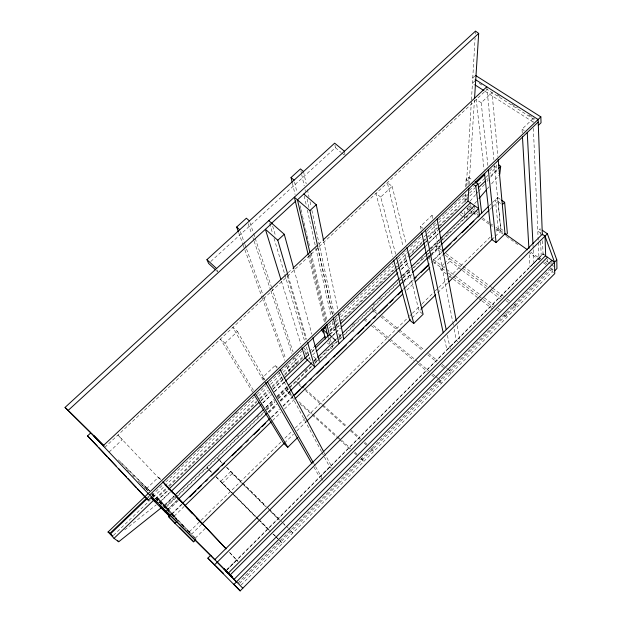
<?xml version="1.0" encoding="UTF-8"?>
<svg xmlns="http://www.w3.org/2000/svg" width="622" height="622" viewBox="0 0 622 622"><rect width="100%" height="100%" fill="white"/><g stroke="black" fill="none" stroke-linecap="round" stroke-linejoin="round"><path stroke-width="0.47" stroke-dasharray="3.11 2.33" d="M464.797 202.212L465.24 194.608M465.676 187.004L466.119 179.4L468.42 177.2L472.875 180.294M464.634 215.259L464.463 218.167L466.819 220.079M464.696 214.287L464.976 209.443M465.435 201.691L465.894 193.932M466.352 186.18L471.39 100.888M471.453 99.917L475.115 37.888M475.348 34.008L475.519 31.1M467.005 200.082L467.301 195.316M467.946 184.827L468.42 177.2M466.943 218.143L467.122 215.243M467.433 210.407L467.62 207.507M469.089 184.291L474.438 100.158M490.758 177.037L495.773 171.205L496.745 162.054M470.1 201.108L475.729 194.546M476.359 193.815L478.24 191.63M478.862 190.9L484.499 184.337M487.003 181.414L488.254 179.96M474.672 203.557L476.561 201.365M487.22 188.948L489.11 186.755M491.613 183.832L499.769 174.339L495.773 171.205M237.907 583.195L552.025 267.235M239.548 583.452L552.064 268.937M241.118 585.014L552.134 271.752L552.017 266.993M227.209 569.332L543.029 253.714L544.343 254.647M226.043 570.677L236.679 560.049L229.386 552.32M323.036 480.316L319.646 477.128L329.761 467.021L321.978 452.505M454.122 329.139L456.338 340.522L446.915 349.945L444.466 338.539M538.963 257.951L529.967 266.931L529.244 254.406M226.727 570.226L543.037 254.087L544.507 255.121M195.269 538.193L205.781 527.86M189.267 531.849L200.354 520.987M201.046 520.311L281.432 441.566M284.899 438.168L291.827 431.38M295.294 427.99L306.382 417.129M307.074 416.452L408.949 316.66M409.641 315.984L411.725 313.947M412.417 313.27L421.421 304.446M422.12 303.769L434.591 291.547M435.283 290.871L438.059 288.157M438.751 287.473L448.454 277.972M449.146 277.295L492.111 235.209M496.27 231.135L498.346 229.098M492.601 202.453L497.701 197.508L500.733 228.686L498.525 230.848L495.384 199.748L500.772 203.495M191.514 534.22L201.349 524.571M284.581 442.942L293.46 434.234M296.927 430.836L305.946 421.988M409.727 320.213L411.056 318.907M412.059 317.928L420.386 309.764M437.725 292.76L448.128 282.559M491.932 239.594L494.669 236.904M495.283 236.306L500.834 230.863L494.451 165.421M222.108 483.418L232.185 473.591L230.661 471.608L220.538 481.475L232.986 494.311M446.441 274.014L441.037 269.925L444.473 266.574M447.226 263.891L449.978 261.209L449.473 258.425L444.637 263.137M443.945 263.814L440.493 267.172L441.037 269.925M178.366 500.586L168.601 510.04L164.13 505.554L173.896 496.115M269.031 412.775L276.704 405.342M280.887 401.291L290.653 391.837M305.293 377.647L306.693 376.302M325.524 358.062L326.915 356.709M352.721 331.72L354.112 330.368M372.943 312.127L374.343 310.782M402.932 283.088L411.997 274.302M428.737 258.091L430.136 256.746M430.828 256.07L440.594 246.615M474.073 214.193L475.465 212.841M171.47 514.044L181.919 503.906M271.083 417.385L279.441 409.276M282.924 405.902L292.674 396.439M402.737 289.642L404.829 287.621M405.528 286.944L413.187 279.503M433.386 259.903L441.744 251.793M489.117 205.835L491.901 203.13M172.247 513.889L182.005 504.426M271.884 417.199L279.55 409.766M283.033 406.384L292.783 396.914M404.261 288.732L413.319 279.947M431.435 262.367L441.884 252.221M184.229 506.362L173.795 516.501L162.816 505.515M272.584 420.526L280.926 412.417M284.409 409.035L294.144 399.573M406.842 290.085L414.493 282.652M433.977 263.728L442.32 255.619M489.631 209.661L491.714 207.631M492.406 206.955L497.973 201.551M265.967 407.161L273.641 399.744M277.132 396.377L287.589 386.27M314.094 360.659L316.186 358.637M339.208 336.401L341.299 334.379M401.283 276.417L410.349 267.654M427.089 251.482L428.488 250.137M429.18 249.461L439.645 239.353M174.222 495.851L164.449 505.289L157.319 497.794L166.401 489.047M265.672 407.488L274.053 399.386M276.844 396.688L288.009 385.897M313.846 360.939L316.637 358.241M336.292 339.254L338.384 337.233M338.974 336.657L341.175 334.535M399.713 277.972L401.859 275.904M402.504 275.274L410.225 267.81M426.941 251.669L429.763 248.94M430.432 248.295L439.529 239.509M174.743 496.76L164.97 506.207L191.654 534.314M236.881 436.706L238.273 435.353M257.119 417.137L258.519 415.784M266.2 408.366L274.574 400.265M277.365 397.567L287.838 387.444M304.593 371.248L306.685 369.227M314.367 361.802L317.158 359.104M325.539 351.01L326.931 349.657M331.821 344.938L333.213 343.585M338.803 338.189L341.595 335.491M352.068 325.368L354.159 323.339M373.006 305.122L374.405 303.777M379.288 299.05L380.687 297.697M403.025 276.106L410.707 268.688M421.18 258.565L422.571 257.213M430.953 249.119L440.026 240.341M440.726 239.672L442.817 237.643M447.008 233.6L448.4 232.247M263.759 412.254L165.755 506.883L158.283 499.38L167.808 509.434M266.403 409.688L274.776 401.594M277.987 398.36L311.949 365.65M314.934 362.634L398.212 282.233M398.912 281.556L411.461 269.419M412.161 268.743L425.409 255.93M426.109 255.261L440.057 241.771M440.749 241.095L469.696 212.988L470.885 213.844M166.082 507.319L177.247 496.527M177.946 495.851L263.759 412.845M266.55 410.147L274.924 402.053M278.415 398.679L288.787 388.641M289.479 387.972L311.902 366.288M314.693 363.59L319.576 358.863M320.276 358.186L341.906 337.272M344.697 334.574L399.814 281.261M400.514 280.584L402.605 278.563M403.305 277.886L410.979 270.461M413.77 267.763L427.026 254.942M441.682 240.776L427.19 254.787L430.276 257.111M442.374 240.1L471.686 211.752M177.682 499.707L167.917 509.161L160.476 501.69L170.249 492.266M268.377 411.904L276.051 404.479M280.234 400.428L290.023 390.95M400.926 283.585L403.017 281.556M403.717 280.887L411.391 273.455M428.13 257.244L430.922 254.546M431.233 254.25L439.995 245.768M166.486 510.716L177.962 499.738M268.16 412.285L276.704 404.144M280.001 400.817L289.914 391.355M401.244 283.562L403.344 281.401M404.036 280.864L411.71 273.431M428.449 257.22L430.525 255.09M431.24 254.522L440.275 245.651M289.455 371.396L288.313 370.331L295.364 363.543L293.498 358.031M329.979 330.243L333.431 326.923M155.313 498.626L167.909 486.505M168.609 485.836L256.762 401.011M259.561 398.313L267.958 390.235M272.156 386.2L281.953 376.776M284.752 374.079L302.945 356.577M305.744 353.887L307.843 351.865L303.886 348.211L306.879 358.062M329.924 330.624L333.423 327.25M336.222 324.56L339.021 321.869M339.721 321.193L397.108 265.975M399.907 263.285L407.604 255.875M408.304 255.199L422.307 241.733M423.007 241.056L425.806 238.366M426.505 237.69L467.099 198.636M469.898 195.938L474.796 191.226M486.692 179.781L488.091 178.436M490.89 175.738L497.888 169.005M169.2 486.357L256.567 402.263M260.066 398.904L268.455 390.826M271.946 387.467L283.826 376.03M284.526 375.354L304.796 355.846M305.495 355.178L313.885 347.099M329.963 331.627L335.553 326.247M336.253 325.578L340.444 321.535M341.144 320.866L396.362 267.717M397.061 267.048L399.161 265.026M399.86 264.358L423.621 241.484M424.321 240.807L427.819 237.448M428.519 236.772L439 226.68M439.7 226.011L457.17 209.194M156.309 501.285L168.072 489.949M261.069 400.389L269.458 392.311M272.949 388.944L283.438 378.845M306.514 356.624L309.313 353.926M312.104 351.236L314.203 349.214M329.318 334.659L335.88 328.338M336.58 327.662L340.078 324.295M397.411 269.077L399.503 267.056M400.203 266.387L407.892 258.977M425.378 242.145L437.958 230.023M157.319 497.794L158.89 499.342L168.686 489.903M261.069 400.91L269.466 392.824M272.972 389.45L283.469 379.334M306.56 357.09L310.767 353.047M311.466 352.371L314.965 348.996M330.204 334.317L339.457 325.399M397.551 269.443L399.651 267.421M400.35 266.752L408.048 259.335M425.549 242.479L437.445 231.019M157.576 503.571L160.165 501.075L175.155 516.804L152.631 494.14M170.475 491.909L159.185 502.529M262.709 402.97L271.091 394.884M274.582 391.518L284.371 382.079M332.42 335.748L335.211 333.058M335.911 332.389L340.094 328.354M401.439 269.194L409.113 261.8M429.328 242.308L438.393 233.569M263.106 402.729L271.48 394.651M274.271 391.953L284.744 381.861M308.481 358.972L309.88 357.619M312.672 354.929L315.463 352.239M332.918 335.406L335.017 333.384M335.709 332.716L340.599 328.004M401.338 269.427L409.019 262.025M425.775 245.869L427.174 244.524M427.866 243.847L438.339 233.748M160.733 504.178L162.015 502.934M147.398 497.39L148.798 496.045M147.966 497.919L149.366 496.581M199.701 448.244L201.1 446.899M235.365 414.003L236.764 412.658M151.892 495.337L163.104 484.561M165.911 481.871L254.219 397.054M257.026 394.364L266.13 385.609M269.637 382.242L280.149 372.15M280.856 371.474L301.88 351.282M328.696 325.524L330.795 323.51M334.994 319.475L351.788 303.342M352.487 302.673L387.483 269.062M388.182 268.385L393.081 263.681M397.979 258.977L406.376 250.907M410.574 246.88L421.078 236.795M426.676 231.415L428.776 229.401M429.475 228.725L435.773 222.676M438.572 219.986L444.17 214.613M444.87 213.937L449.768 209.233M450.468 208.564L465.17 194.445M469.369 190.41L473.567 186.382M489.662 170.918L494.56 166.214L496.169 167.474L489.872 173.53M151.815 497.437L153.875 495.454M113.453 535.363L150.477 499.777M153.269 497.087L255.253 399.052M258.744 395.693L267.126 387.638M270.624 384.279L280.398 374.879M283.197 372.197L302.751 353.397M328.867 328.292L335.165 322.235M335.864 321.566L337.971 319.545M340.77 316.855L395.367 264.366M396.066 263.697L398.166 261.675M398.865 260.999L408.67 251.583M409.369 250.907L421.265 239.47M424.072 236.78L426.871 234.09M427.571 233.413L438.067 223.321M438.767 222.645L468.871 193.714M469.571 193.038L475.169 187.657M478.668 184.291L484.966 178.234M485.665 177.565L489.172 174.199M143.713 488.861L145.766 486.894L149.513 490.844M146.372 488.791L158.462 477.214L162.443 481.358M264.093 379.972L262.663 377.461L275.289 365.371L277.365 367.229M421.016 229.285L420.41 226.431L431.995 215.344L434.179 216.938M522.239 133.007L522.021 129.151L532.953 118.685L533.124 122.55M109.099 452.038L122.332 439.614L117.939 435.05L160.383 479.857M253.426 390.282L225.016 343.227L237.472 331.534L232.869 327.413L263.627 381.029M395.67 254.165L380.734 197.05L392.179 186.305L387.335 182.767L403.188 246.918M487.873 165.421L481.203 102.739L492.025 92.577L497.888 156.425M288.219 272.623L292.472 268.634M318.713 244.088L322.258 240.768M104.737 447.412L487.034 89.397L535.2 120.116M475.107 80.767L472.432 83.255L474.065 84.297M474.765 76.024L472.751 77.898L474.384 78.932M210.78 261.512L335.359 147.702L334.939 144.973M124.703 529.897L156.192 504.908M479.173 83.364L482.431 85.439M497.079 94.769L500.337 96.845M511.735 104.107L517.434 107.738M528.832 115L534.523 118.631M484.639 91.053L533.443 122.27M481.203 102.739L476.227 99.52L484.079 169.557M522.021 129.151L524.26 130.604M497.701 197.508L500.78 199.639M466.119 179.4L470.574 182.495M540.806 233.157L537.797 231.065L540.137 228.748L540.362 234.486M468.848 206.069L471.157 207.701M471.927 208.246L475.006 210.43M475.776 210.982L478.085 212.615M500.733 228.686L502.949 230.249M545.968 260.766L547.531 261.878M548.316 262.43L550.664 264.101M551.45 264.653L553.798 266.325M472.114 210.454L478.551 215.033M482.501 217.84L490.4 223.453M491.193 224.013L492.772 225.133M495.928 227.38L504.994 233.818M530.69 252.073L540.401 258.977M544.748 262.056L546.925 263.604M466.656 208.183L468.965 209.824M469.734 210.368L472.044 212.009M472.813 212.561L477.424 215.842M481.926 219.045L489.016 224.091M489.809 224.651L492.958 226.89M496.115 229.137L503.206 234.175M506.355 236.422L518.966 245.387M528.42 252.12L539.453 259.965M543.395 262.772L546.077 264.677M550.486 267.81L553.907 270.251M552.134 271.752L553.44 272.685M380.734 197.05L375.906 193.473L392.684 256.373M420.41 226.431L423.318 228.585M441.589 250.122L436.178 246.094L436.737 248.917L442.18 252.975M446.231 253.582L462.465 265.68M463.234 266.255L488.744 285.265M489.522 285.84L491.839 287.566M492.616 288.142L503.439 296.212M507.303 299.089L509.62 300.815M514.262 304.275L515.801 305.425L516.035 308.115L512.925 305.791M445.29 255.3L487.555 286.859M491.932 290.124L501.55 297.3M505.927 300.574L508.26 302.308M449.978 261.209L461.586 269.886M462.364 270.469L486.357 288.414M490.222 291.306L500.29 298.832M433.363 259.436L445.702 268.735M446.472 269.318L454.184 275.134M454.954 275.717L479.632 294.323M484.258 297.806L494.28 305.371M498.136 308.279L500.453 310.02M505.08 313.511L506.619 314.67L506.891 317.321L503.789 314.981M427.788 257.578L430.113 259.335M433.215 261.675L445.624 271.052M448.244 273.035L452.606 276.323M453.384 276.907L478.481 295.87M478.971 296.235L493.215 306.996M496.807 309.709L499.132 311.466M449.527 276.355L452.614 278.687M453.391 279.27L478.1 297.969M478.87 298.552L481.187 300.302M481.957 300.885L492.764 309.064M422.439 313.745L419.049 311.07L404.354 251.638M456.338 340.522L457.753 341.641M460.7 212.055L463.981 214.714M460.008 214.551L462.978 216.961M373.799 309.095L377.562 312.135M382.071 315.789L398.609 329.178M399.355 329.792L424.165 349.875M428.675 353.521L437.694 360.83M442.203 364.484L446.713 368.131M447.467 368.745L450.476 371.178L451.004 373.612L448.011 371.186M376.885 313.519L373.138 310.487L372.298 307.874M380.625 316.551L397.1 329.909M397.847 330.515L422.556 350.551M427.796 354.797L436.776 362.082M441.27 365.728L443.517 367.548M364.484 318.114L368.232 321.185M373.48 325.485L414.703 359.267M415.457 359.881L428.947 370.945M432.694 374.016L434.941 375.859M435.695 376.473L437.942 378.316M438.689 378.93L440.944 380.773L441.511 383.175L438.526 380.726M363.87 319.459L366.856 321.908M371.334 325.586L387.763 339.068M388.509 339.674L413.887 360.503M418.365 364.181L427.33 371.536M431.808 375.206L434.047 377.049M335.359 147.702L340.926 152.297M341.626 152.872L344.409 155.173M297.852 382.553L301.452 385.764M302.175 386.41L304.337 388.338M305.052 388.983L322.336 404.409M323.059 405.054L346.819 426.264M351.135 430.121L360.496 438.479M364.819 442.335L366.98 444.271M371.295 448.128L372.733 449.411L373.635 451.541L370.743 448.952M301.235 386.837L297.611 383.603L296.414 381.263M305.573 390.725L321.504 404.953M322.227 405.606L346.12 426.956M350.466 430.836L359.881 439.249M364.22 443.128L366.397 445.072M338.236 333.765L342.364 337.489M292.449 395.849L286.703 390.655L287.947 392.956L292.954 397.489M298.91 401.688L311.824 413.366M312.539 414.011L336.945 436.076M337.66 436.722L350.575 448.4M354.882 452.295L357.036 454.239M361.343 458.134L362.781 459.433L363.73 461.524L360.869 458.935M300.099 403.958L311.536 414.306M312.252 414.952L338.702 438.883M339.418 439.529L350.147 449.232M354.431 453.111L356.577 455.055M225.016 343.227L220.437 339.06L252.68 392.155M262.663 377.461L264.731 379.342M327.436 342.971L328.727 344.145M330.57 347.644L331.728 348.693M313.418 356.429L318.207 360.853M216.129 270.407L217.498 271.666M329.761 467.021L331.122 468.288M295.364 363.543L296.507 364.609M118.289 459.829L149.389 490.463M152.623 493.65L165.981 506.798M120.544 462.232L124.003 465.629M124.695 466.313L149.568 490.805M152.336 493.518L168.228 509.169L158.89 499.342M218.61 459.207L222.046 462.605M226.851 467.355L241.974 482.307M242.658 482.983L266.029 506.075M266.714 506.759L268.774 508.796M269.466 509.472L281.836 521.702M282.52 522.379L288.017 527.814M288.709 528.498L292.76 533L289.992 530.271M222.272 463.304L217.233 457.846M226.416 467.41L241.616 482.439M242.3 483.115L265.804 506.355M268.307 508.827L279.262 519.658M283.772 524.121L285.156 525.489M232.185 473.591L265.602 506.642M270.376 511.362L279.239 520.132M127.285 469.968L128.645 471.336M132.75 475.441L134.119 476.802M138.216 480.907L148.464 491.162M151.877 494.576L162.132 504.831M174.432 517.131L179.245 521.951M181.943 524.649L184.695 527.402M187.409 530.123L190.83 533.536M140.564 483.488L144.662 487.594M145.346 488.278L148.767 491.699M151.504 494.428L163.127 506.051M163.811 506.736L174.759 517.675M175.443 518.359L178.856 521.78M181.593 524.517L184.345 527.262M187.066 529.983L189.803 532.72M193.66 536.576L195.65 538.574M211.892 472.448L207.103 467.643L208.191 468.98M216.005 476.561L255.712 516.322M256.396 517.006L258.449 519.067M259.133 519.751L269.404 530.037M273.517 534.15L275.569 536.203M276.254 536.887L282.404 543.434L278.306 539.336M208.735 469.649L211.464 472.386M216.238 477.167L232.13 493.083M232.605 493.565L258.044 519.036M258.729 519.72L269.443 530.457M272.856 533.87L274.901 535.923M275.577 536.607L277.63 538.652M233.662 494.988L256.762 518.134M257.438 518.81L270.352 531.748M172.146 514.713L190.324 532.906M236.679 560.049L238.001 561.417M160.165 501.075L163.913 505.033M192.322 535.021L196.14 539.103M172.053 514.658L177.068 519.953M229.37 552.227L237.977 561.355M158.462 477.214L161.114 480.021M313.9 467.083L319.646 477.128M237.472 331.534L264.77 379.436M313.706 463.312L315.136 465.831M315.611 466.671L321.807 477.587M275.289 365.371L276.658 367.929M278.951 372.205L321.52 451.65M324.287 452.816L332.024 467.379M217.202 270.034L217.855 271.542M238.638 232.527L242.914 244.392M243.241 245.301L244.555 248.955M244.889 249.865L261.994 297.324M262.321 298.233L284.697 360.293M286.664 365.767L288.313 370.331M240.349 231.602L244.594 243.49M244.92 244.407L246.226 248.069M246.553 248.979L263.518 296.546M263.845 297.464L285.7 358.746M287.659 364.235L289.945 370.642M248.232 223.726L251.646 233.841M252.89 237.526L253.815 240.279M254.126 241.204L270.562 289.953M270.865 290.878L291.951 353.428M250.028 222.738L253.387 232.822M253.69 233.74L254.911 237.402M255.214 238.319L271.394 286.882M271.697 287.792L293.071 351.935M294.898 357.432L297.036 363.847M281.408 281.121L300.838 344.067M269.614 223.43L272.654 233.654M274.038 238.304L284.549 273.626M284.829 274.551L304.749 341.486M306.413 347.06L311.016 362.525M272.677 226.136L275.686 236.399M287.115 275.321L306.047 339.837M288.11 275.624L306.568 338.912M294.058 269.746L311.847 334.123M392.179 186.305L406.057 243.707M308.388 255.494L324.459 322.25M328.082 337.295L328.758 340.117M328.984 341.058L330.119 345.762M292.387 183.187L295.085 194.507M309.476 254.88L325.438 321.854M310.153 253.589L326.2 321.465M330.43 339.379L331.098 342.209M331.993 345.98L332.436 347.861M294.548 182.036L296.982 192.439M300.084 205.68L300.745 208.518M300.97 209.466L302.3 215.142M302.517 216.091L303.847 221.766M304.072 222.707L305.402 228.383M305.62 229.331L306.949 235.007M307.175 235.948L308.496 241.624M308.722 242.572L309.608 246.351M311.155 252.975L326.659 319.179M304.212 195.922L306.529 206.31M307.369 210.088L315.579 246.926M315.797 247.867L331.168 316.816M332.218 321.535L334.115 330.033M317.99 247.579L332.708 314.926M300.885 170.825L301.507 173.655M301.717 174.603L304.197 185.924M305.021 189.702L305.441 191.584M307.089 199.133L308.955 207.631M317.64 247.268L332.537 315.214M303.544 171.54L306.187 183.84M307.408 189.516L309.033 197.088M310.051 201.816L311.07 206.551M311.879 210.337L334.053 313.472M335.274 319.148L337.108 327.67M447.397 335.328L450.351 349.533M323.852 241.779L337.692 309.266M431.995 215.344L432.725 219.138M433.837 224.83L452.645 321.558M452.832 322.507L453.384 325.353M457.17 325.772L459.681 339.107M344.596 152.149L345.101 155.749M468.794 206.566L469.439 211.153M470.698 204.584L471.079 207.367M471.585 211.029L472.082 214.699M474.524 205.657L475.115 210.143M486.785 86.823L493.891 159.652M533.007 244.866L533.202 248.738M533.256 249.71L534.096 266.169M533.373 128.357L538.248 241.507M538.294 242.471L539.033 259.662L541.264 257.43L540.666 242.137M542.547 240.706L543.115 256.202M547.492 258.931L547.601 262.391M551.885 261.186L551.947 263.775"/><path stroke-width="0.93" d="M467.985 201.699L468.848 188.163M474.563 98.222L478.683 33.425L475.519 31.1L65.061 407.41L103.96 445.904M499.769 174.339L500.687 166.315L498.657 164.729M479.064 198.441L486.598 189.679M242.813 588.218L210.648 555.36L207.849 558.136L240.154 590.9L554.746 273.618L554.529 262.204L545.028 236.096L542.314 234.206L214.722 559.66M233.748 584.641L556.799 259.918L547.368 233.771L542.306 230.257M554.692 270.803L556.939 268.541L556.799 259.918M547.438 257.197L230.031 575.125L232.636 577.706M234.043 579.362L551.862 260.323M217.179 562.249L228.227 573.227L545.665 255.58L545.028 236.096M214.372 565.04L547.368 233.771M254.196 394.643L283.92 443.595L287.807 447.249L297.814 437.421M393.687 260.128L409.727 320.213L413.778 323.456L423.115 314.281L406.967 247.47M484.515 173.39L491.932 239.594L496.084 242.572L504.994 233.818M170.778 514.713L168.702 516.726L174.914 523.312L193.691 541.824L195.666 539.88M505.709 235.023L507.365 233.39L504.629 202.305L501.55 200.175M201.917 524.019L284.448 443.074M306.638 421.312L409.976 319.965M421.078 309.08L435.641 294.797M448.82 281.875L492.515 239.027M174.914 523.312L176.998 521.283M502.304 204.568L504.629 202.305M182.619 503.229L269.691 418.738M293.374 395.763L402.045 290.318M413.887 278.827L429.211 263.961M442.444 251.117L488.418 206.512M189.671 496.986L195.938 490.898M198.029 488.869L201.512 485.494M205.695 481.436L207.787 479.406M211.27 476.024L218.928 468.591M221.72 465.886L224.503 463.18M232.169 455.739L236.352 451.681M237.744 450.336L241.927 446.277M246.102 442.219L248.194 440.189M253.768 434.778L259.343 429.374M262.126 426.669L265.61 423.287M294.875 394.892L300.449 389.481M301.841 388.128L306.024 384.069M309.507 380.687L311.599 378.658M316.474 373.931L323.44 367.167M325.531 365.137L329.015 361.755M333.89 357.028L335.289 355.675M336.681 354.322L346.431 344.852M349.914 341.478L352.705 338.772M357.58 334.037L363.854 327.95M365.946 325.92L370.121 321.869M373.604 318.487L375.696 316.458M379.179 313.076L387.537 304.959M389.629 302.937L393.112 299.555M397.994 294.82L402.17 290.762M414.711 278.594L416.11 277.241M420.985 272.506L427.952 265.75M443.276 250.868L450.942 243.435M453.733 240.73L456.517 238.024M462.092 232.612L468.358 226.532M469.758 225.18L473.933 221.121M478.116 217.062L479.508 215.71L475.776 186.11L472.806 184.05M184.928 505.686L271.192 421.879M294.844 398.904L402.667 294.144M415.193 281.976L429.802 267.787M443.019 254.942L488.931 210.337M175.295 494.77L263.176 409.859M288.289 385.593L312.003 362.68M317.585 357.292L335.717 339.767M342.691 333.027L399.192 278.438M411.748 266.309L426.397 252.159M440.345 238.677L474.524 205.657M165.164 511.999L166.486 510.716M178.265 499.318L266.76 413.638M290.458 390.702L400.56 284.106M412.402 272.63L427.734 257.788M440.975 244.975L478.606 208.541L468.024 201.062L438.658 229.347M147.266 498.595L110.211 534.174L114.028 538.349L153.914 499.971M478.295 187.86L485.292 181.126M498.587 168.329L500.687 166.315M314.584 346.431L325.073 336.339M168.772 489.281L258.97 402.411M284.137 378.168L305.814 357.292M315.603 347.869L329.59 334.395M340.77 323.627L396.712 269.754M409.292 257.632L424.678 242.813M171.641 490.921L261.007 404.743M285.444 381.185L307.789 359.64M316.163 351.562L332.218 336.082M341.299 327.327L397.847 272.794M410.411 260.68L425.075 246.537M439.738 232.403L470.457 202.78M112.916 536.148L108.034 532.035L540.845 116.866L475.441 75.394M149.645 494.972L538.201 122.029M109.565 533.707L146.699 498.059M325.749 326.192L322.95 328.882L325.454 339.006M475.721 182.238L484.833 173.491M325.951 327.024L323.152 329.714L327.125 333.314M475.643 183.296L484.74 174.564M90.866 432.819L87.554 435.898L144.755 496.737L148.261 500.166L151.62 496.939M538.325 125.387L541.039 122.783L540.845 116.866M475.776 186.11L478.077 183.902L475.107 181.842M103.128 445.803L286.796 273.944M293.18 267.973L317.29 245.41M322.966 240.108L486.785 86.823M287.838 274.699L277.793 240.263L284.262 234.284L268.782 220.639M317.78 246.631L309.896 210.586L316.248 204.716L303.793 194.033M270.943 223.842L295.901 200.929M68.031 410.536L271.861 223.352M478.683 33.425L297.448 199.856L309.927 252.649M215.453 269.777L208.634 263.471L206.939 259.654L334.652 143.161L344.464 151.247M238.312 231.609L236.663 227.046L246.374 218.205L249.414 220.911M292.169 182.246L291.042 177.527L300.473 168.935L303.544 171.54M114.028 538.349L118.724 541.754L161.448 507.684M475.2 79.453L538.108 119.486L542.337 234.968M474.874 84.817L483.823 90.54M545.237 255.642L554.529 262.204M504.621 233.553L527.534 249.834M108.034 532.035L111.245 534.376M291.042 177.527L294.105 180.147M309.896 210.586L294.354 197.19L308.162 254.553M277.793 240.263L265.407 229.277L280.841 279.27M236.663 227.046L239.695 229.775M329.318 334.659L331.378 336.525M332.747 337.777L335.499 340.265M323.969 333.003L322.398 331.573L321.776 329.092M206.939 259.654L216.549 268.525M87.554 435.898L97.156 445.818M152.032 498.214L155.492 501.565M207.849 558.136L214.574 564.714M215.92 566.036L223.314 573.274M65.061 407.41L90.641 432.601M94.093 435.999L103.773 445.531M168.702 516.726L174.813 522.752M179.556 527.44L193.691 541.824M151.13 498.098L169.876 516.657M152.577 497.592L157.382 502.374M159.442 504.419L163.563 508.524M166.999 511.937L210.944 555.648M223.982 568.617L232.511 577.34M214.878 559.808L148.145 493.479L91.535 433.526M223.803 568.687L229.977 574.829M165.055 484.802L170.646 490.774M171.066 491.155L173.071 493.269M175.738 496.092L183.086 503.859M185.994 507L192.431 513.741M196.669 518.282L202.445 524.33M223.982 568.5L232.62 577.613M226.043 570.91L236.461 581.912M225.833 570.701L228.227 573.227M163.104 482.05L226.05 548.721M163.104 482.128L226.074 548.814M93.798 435.703L103.104 445.562M162.062 508.205L169.285 515.848M233.724 584.081L240.154 590.9M98.478 447.226L107.108 456.408M108.438 457.815L116.4 466.29M118.39 468.405L126.359 476.872M127.689 478.287L136.311 487.461M137.641 488.876L148.261 500.166M117.472 540.378L118.724 541.754M255.417 393.586L287.807 447.249M265.532 382.483L311.98 463.732M267.491 381.854L313.231 462.473M280.141 369.717L323.829 451.961M301.981 347.776L305.13 357.953L314.709 366.832L307.649 342.636M284.262 234.284L293.802 268.805M312.874 337.855L319.319 361.18M396.642 257.912L413.778 323.456M325.368 326.014L328.012 337.007M326.861 324.287L329.318 334.667M333.33 317.772L338.936 343.383M421.833 233.087L443.245 332.84M425.495 230.202L446.207 329.644M316.248 204.716L323.658 240.831M338.477 313.068L343.741 338.733M437.095 219.068L456.276 321.006M478.077 183.902L481.7 213.439M488.286 169.277L496.084 242.572M498.152 159.333L505.064 234.626M522.464 136.863L528.918 248.629M527.254 132.54L532.953 243.894"/></g></svg>
